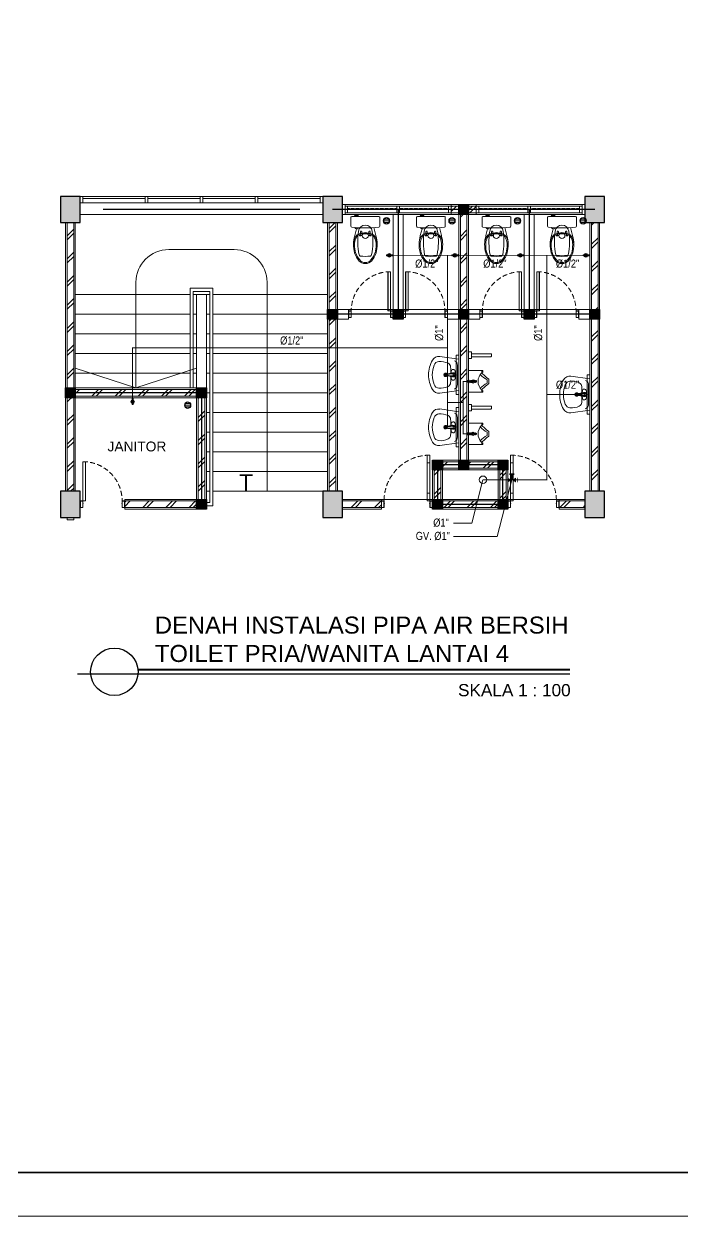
# Model space of a CAD drawing. Header units: millimetres. Extents: x -11 to 37583, y -101 to 28664.
# Drawn here: x 10418 to 13431, y 17664 to 23124 of the extents above; entities that cross this region are included whole.
import ezdxf
from ezdxf.enums import TextEntityAlignment as Align

# ---------------------------------------------------------------- set-up
doc = ezdxf.new("R2010")
doc.units = ezdxf.units.MM
for name, pattern in [('CENTER', [2, 1.25, -0.25, 0.25, -0.25]), ('DASHDOT', [1, 0.5, -0.25, 0, -0.25]), ('DASHED', [0.75, 0.5, -0.25]), ('HIDDEN', [0.375, 0.25, -0.125])]:
    doc.linetypes.add(name, pattern=pattern)
for name, color, linetype, lineweight in [('ars', 11, 'Continuous', 5), ('dinding', 5, 'Continuous', 15), ('GRS KOP', 1, 'Continuous', 35), ('KOLOM', 1, 'Continuous', 30), ('kop', 7, 'Continuous', 20), ('kus', 63, 'Continuous', 15), ('lan', 7, 'Continuous', 15), ('not', 7, 'Continuous', 20), ('PIPA AIR BERSIH', 81, 'CENTER', 18), ('SANITAIR', 4, 'Continuous', 5), ('sol kol', 8, 'Continuous', 0), ('tem', 5, 'Continuous', 20)]:
    doc.layers.add(name, color=color, linetype=linetype, lineweight=lineweight)
doc.layers.add('as', color=1, linetype='Continuous', plot=False)
for name, color, linetype in [('D1', 1, 'Continuous'), ('D2', 3, 'Continuous'), ('HT', 8, 'Continuous')]:
    doc.layers.add(name, color=color, linetype=linetype)
doc.styles.add('BARU', font='complex.shx')
doc.styles.add('NOT', font='ARIALN.TTF')
doc.styles.get("Standard").update_dxf_attribs({"font": 'arial.ttf'})
doc.styles.add('style2', font='verdana.ttf')
pattern_1 = [(45, (11830.81, 18913.92), (-53.033, 53.033), []), (45, (11849.56, 18913.92), (-53.033, 53.033), [])]

# ---------------------------------------------------------------- blocks, each defined once
blk = doc.blocks.new('K1')
at = {"layer": 'KOLOM'}
blk.add_lwpolyline([(0.2, 0.15), (-0.2, 0.15), (-0.2, -0.15), (0.2, -0.15), (0.2, 0.15)], dxfattribs=at)
blk = doc.blocks.new('KP')
at = {"layer": 'KOLOM'}
blk.add_lwpolyline([(0.075, -0.075), (-0.075, -0.075), (-0.075, 0.075), (0.075, 0.075), (0.075, -0.075)], dxfattribs=at)
blk = doc.blocks.new('washtafel L237 a')
for p, q in [((-0.279, -0.289), (-0.238, 0)), ((-0.238, 0), (0, 0)), ((0.238, 0), (0, 0)), ((0.279, -0.289), (0.238, 0)), ((-0.148, -0.019), (0, -0.019)), ((0, -0.179), (-0.006, -0.179)), ((0.148, -0.019), (0, -0.019)), ((0, -0.179), (0.006, -0.179)), ((0, -0.193), (-0.007, -0.193)), ((0, -0.202), (-0.007, -0.202)), ((0, -0.193), (0.007, -0.193)), ((0, -0.202), (0.007, -0.202))]:
    blk.add_line(p, q)
for centre, radius in [((-0.011, -0.085), 0.00488), ((0, -0.043), 0.00695), ((0, -0.043), 0.00529), ((0.011, -0.085), 0.00488)]:
    blk.add_circle(centre, radius)
for centre, radius, start, end in [((-0.148, -0.093), 0.0742, 90.0661, 157.5039), ((0.068, -0.281), 0.273, 154.0541, 184.6243), ((-0.117, -0.191), 0.0678, 92.544, 154.459), ((0.012, -2.103), 1.984, 91.1939, 93.8059), ((-0.055, -0.085), 0.0285, 98.132, 275.8135), ((-0.002, -0.336), 0.286, 89.6669, 101.6651), ((-0.049, -0.147), 0.0337, 40.1188, 95.4553), ((0, -0.084), 0.0312, 89.6915, 225.3566), ((-0.528, -0.216), 0.513, 2.5647, 13.8912), ((0.001, -0.2), 0.0272, 129.5111, 54.4666), ((0, -0.084), 0.0231, 89.5833, 212.8124), ((-0.04, -0.126), 0.0267, 4.6349, 46.9394), ((-0.045, -0.113), 0.03, 5.694, 32.8124), ((-0.623, -0.171), 0.611, 359.8012, 5.694), ((-0.006, -0.173), 0.006, 179.8012, 270), ((0.002, -0.336), 0.286, 78.3349, 90.3331), ((0, -0.084), 0.0312, 314.6434, 90.3085), ((0, -0.084), 0.0231, 327.1876, 90.4167), ((0.006, -0.173), 0.006, 270, 0.1988), ((0.623, -0.171), 0.611, 174.306, 180.1988), ((0.04, -0.126), 0.0267, 133.0606, 175.3651), ((0.045, -0.113), 0.03, 147.1876, 174.306), ((0.528, -0.216), 0.513, 166.1088, 177.4353), ((0.049, -0.147), 0.0337, 84.5447, 139.8812), ((-0.012, -2.103), 1.984, 86.1941, 88.8061), ((0.055, -0.085), 0.0285, 264.1865, 81.868), ((0.117, -0.191), 0.0678, 25.541, 87.456), ((0.148, -0.093), 0.0742, 22.4961, 89.9339), ((-0.068, -0.281), 0.273, 355.3757, 25.9459), ((-0.17, -0.305), 0.11, 171.786, 240.1395), ((-0.119, -0.294), 0.0858, 186.0548, 250.1625), ((0.001, -0.2), 0.0234, 136.8784, 48.8129), ((-0.007, -0.184), 0.009, 183.4751, 270), ((-0.007, -0.193), 0.009, 182.5647, 270), ((0.001, -0.2), 0.0119, 184.4951, 2.4242), ((0.007, -0.184), 0.009, 270, 356.5249), ((0.007, -0.193), 0.009, 270, 357.4353), ((0.119, -0.294), 0.0858, 289.8375, 353.9452), ((0.17, -0.305), 0.11, 299.8605, 8.214), ((-0.003, -0.017), 0.443, 239.9631, 270.4171), ((-0.001, 0.003), 0.406, 248.7209, 270.1375), ((0.001, 0.003), 0.406, 269.8625, 291.2791), ((0.003, -0.017), 0.443, 269.5829, 300.0369)]:
    blk.add_arc(centre, radius, start, end)
blk = doc.blocks.new('P 70')
at = {"linetype": 'HIDDEN', "ltscale": 0.3}
blk.add_lwpolyline([(-0.74, 0.1, -0.414214), (-0.04, 0.8, -1.303225)], format="xyb", dxfattribs=at)
for points in [[(-0.04, 0.8), (-0.08, 0.8), (-0.08, 0.68), (-0.04, 0.68)], [(-0.04, 0.68), (-0.08, 0.68), (-0.08, 0.22), (-0.04, 0.22)], [(-0.04, 0.1), (-0.08, 0.1), (-0.08, 0.22), (-0.04, 0.22)], [(-0.735, 0.06), (-0.74, 0.06), (-0.74, 0.061), (-0.74, 0.1), (-0.78, 0.1), (-0.78, 0), (-0.74, 0), (-0.74, 0.056), (-0.735, 0.058)], [(-0.742, 0.002), (-0.778, 0.002), (-0.778, 0.098), (-0.742, 0.098)], [(-0.045, 0.06), (-0.04, 0.06), (-0.04, 0.061), (-0.04, 0.1), (0, 0.1), (0, 0), (-0.04, 0), (-0.04, 0.056), (-0.045, 0.058)], [(-0.038, 0.002), (-0.002, 0.002), (-0.002, 0.098), (-0.038, 0.098)]]:
    blk.add_lwpolyline(points, close=True)
blk = doc.blocks.new('URINOIR ATAS')
for p, q in [((-0.165, 0), (-0.165, 0.215)), ((-0.16, 0.22), (-0.147, 0.22)), ((-0.133, 0.201), (-0.16, 0.201)), ((-0.133, 0.201), (-0.143, 0.218)), ((-0.027, 0.31), (0, 0.31)), ((-0.02, 0.286), (0, 0.286)), ((0.027, 0.31), (0, 0.31)), ((0.02, 0.286), (0, 0.286)), ((0.133, 0.201), (0.143, 0.218)), ((0.133, 0.201), (0.16, 0.201)), ((0.16, 0.22), (0.147, 0.22)), ((0.165, 0), (0.165, 0.215)), ((-0.165, 0), (0, 0)), ((-0.009, 0.01), (-0.026, 0)), ((-0.013, -0.017), (-0.013, 0)), ((-0.012, 0.117), (0.011, 0.117)), ((-0.011, 0.107), (0.011, 0.107)), ((-0.011, 0.097), (0.011, 0.097)), ((-0.009, 0.112), (-0.009, 0.107)), ((-0.009, 0.01), (0.011, 0.01)), ((-0.007, 0.113), (0.008, 0.113)), ((-0.003, 0.117), (-0.003, 0.113)), ((0.165, 0), (0, 0)), ((0.003, 0.117), (0.003, 0.113)), ((0.009, 0.112), (0.009, 0.107)), ((0.011, 0.01), (0.026, 0)), ((0.013, 0), (0.013, -0.017)), ((0.013, -0.017), (-0.013, -0.017))]:
    blk.add_line(p, q)
for points in [[(-0.011, 0.107, 0.164804), (-0.012, 0.107, 0.105758), (-0.013, 0.106, 0.068984), (-0.014, 0.104, 0.055178), (-0.014, 0.102, 0.055178), (-0.014, 0.1, 0.068984), (-0.013, 0.099, 0.105758), (-0.012, 0.098, 0.164804), (-0.011, 0.097, 0.164804), (-0.01, 0.098, 0.105758), (-0.009, 0.099, 0.068984), (-0.009, 0.1, 0.055178), (-0.009, 0.102, 0.055178), (-0.009, 0.104, 0.068984), (-0.009, 0.106, 0.105758), (-0.01, 0.107, 0.164804)], [(0, 0.097, 0.070821), (0.003, 0.098, 0.082428), (0.005, 0.099, 0.106823), (0.007, 0.101, 0.13413), (0.007, 0.102, 0.13413), (0.007, 0.104, 0.106823), (0.005, 0.106, 0.082428), (0.003, 0.107, 0.070821), (0, 0.107, 0.070821), (-0.003, 0.107, 0.082428), (-0.005, 0.106, 0.106823), (-0.007, 0.104, 0.13413), (-0.007, 0.102, 0.13413), (-0.007, 0.101, 0.106823), (-0.005, 0.099, 0.082428), (-0.003, 0.098, 0.070821)], [(0.011, 0.107, 0.164804), (0.01, 0.107, 0.105758), (0.009, 0.106, 0.068984), (0.009, 0.104, 0.055178), (0.008, 0.102, 0.055178), (0.009, 0.1, 0.068984), (0.009, 0.099, 0.105758), (0.01, 0.098, 0.164804), (0.011, 0.097, 0.164804), (0.012, 0.098, 0.105758), (0.013, 0.099, 0.068984), (0.013, 0.1, 0.055178), (0.014, 0.102, 0.055178), (0.014, 0.104, 0.068984), (0.013, 0.106, 0.105758), (0.012, 0.107, 0.164804)]]:
    blk.add_lwpolyline(points, format="xyb", close=True)
blk.add_lwpolyline([(0.007, 0.061), (0.013, 0.072), (0.007, 0.082), (-0.006, 0.082), (-0.012, 0.072), (-0.006, 0.061)], close=True)
for centre, radius in [((0, 0.072), 0.025), ((0, 0.032), 0.0106), ((0, 0.032), 0.00723)]:
    blk.add_circle(centre, radius)
for centre, radius, start, end in [((-0.16, 0.215), 0.005, 90, 180), ((-0.16, 0.196), 0.005, 90, 180), ((-0.147, 0.215), 0.005, 30.5859, 90), ((-0.151, 0.256), 0.055, 287.3602, 311.4179), ((0.001, 0.332), 0.187, 224.1477, 269.6422), ((-0.614, 0.718), 0.709, 314.7654, 324.2179), ((-0.477, 0.536), 0.518, 315.9836, 330.7336), ((-0.027, 0.295), 0.0148, 90, 144.2179), ((-0.02, 0.28), 0.00593, 90, 150.7336), ((-0.001, 0.332), 0.187, 270.3578, 315.8523), ((0.02, 0.28), 0.00593, 29.2664, 90), ((0.477, 0.536), 0.518, 209.2664, 224.0164), ((0.027, 0.295), 0.0148, 35.7821, 90), ((0.614, 0.718), 0.709, 215.7821, 225.2346), ((0.151, 0.256), 0.055, 228.5821, 252.6398), ((0.147, 0.215), 0.005, 90, 149.4141), ((0.16, 0.215), 0.005, 0, 90), ((0.16, 0.196), 0.005, 0, 90), ((0.12, 0.057), 0.137, 181.3482, 199.9236), ((0, 0.106), 0.0162, 43.0169, 136.9831), ((-0.007, 0.112), 0.00119, 90, 180), ((0.008, 0.112), 0.00119, 0, 90), ((-0.19, 0.062), 0.208, 345.4703, 357.6692)]:
    blk.add_arc(centre, radius, start, end)
blk = doc.blocks.new('P 60')
at = {"linetype": 'HIDDEN', "ltscale": 0.3}
blk.add_lwpolyline([(-0.64, 0.1, -0.414214), (-0.04, 0.7, -1.303225)], format="xyb", dxfattribs=at)
for points in [[(-0.04, 0.7), (-0.04, 0.1), (-0.08, 0.1), (-0.08, 0.7)], [(-0.042, 0.698), (-0.042, 0.102), (-0.078, 0.102), (-0.078, 0.698)], [(-0.635, 0.06), (-0.64, 0.06), (-0.64, 0.061), (-0.64, 0.1), (-0.68, 0.1), (-0.68, 0), (-0.64, 0), (-0.64, 0.056), (-0.635, 0.058)], [(-0.642, 0.002), (-0.678, 0.002), (-0.678, 0.098), (-0.642, 0.098)], [(-0.045, 0.06), (-0.04, 0.06), (-0.04, 0.061), (-0.04, 0.1), (0, 0.1), (0, 0), (-0.04, 0), (-0.04, 0.056), (-0.045, 0.058)], [(-0.038, 0.002), (-0.002, 0.002), (-0.002, 0.098), (-0.038, 0.098)]]:
    blk.add_lwpolyline(points, close=True)
blk = doc.blocks.new('KRAN ATAS')
for p, q in [((-0.019, 0.001), (-0.019, 0)), ((-0.019, 0), (0, 0)), ((-0.018, 0.002), (0, 0.002)), ((-0.009, 0.006), (-0.009, 0.04)), ((0.018, 0.002), (0, 0.002)), ((0.019, 0), (0, 0)), ((0.009, 0.006), (0.009, 0.04)), ((0.019, 0.001), (0.019, 0))]:
    blk.add_line(p, q)
for centre, radius, start, end in [((-0.021, 0.06), 0.0057, 92.509, 270.0343), ((-0.02, 0.06), 0.0057, 105.45, 257.2407), ((0, 0.06), 0.0223, 89.786, 270.2141), ((-0.015, 0.075), 0.0057, 47.464, 224.6597), ((-0.015, 0.074), 0.0057, 60.3207, 212.5415), ((-0.014, 0.046), 0.0057, 154.4974, 295.7282), ((-0.015, 0.045), 0.0057, 142.579, 307.6346), ((-0.018, 0.001), 0.0005, 90, 180), ((0, 0.06), 0.0162, 89.7094, 270.2949), ((-0.013, 0.006), 0.004, 270, 0), ((-0.041, 0.09), 0.0331, 343.1048, 7.2203), ((0, 0.06), 0.0102, 89.532, 270.4679), ((0, 0.096), 0.00865, 90, 191.4881), ((0, 0.08), 0.0057, 89.095, 165.324), ((0, 0.079), 0.0057, 89.095, 152.5938), ((0, 0.041), 0.0057, 205.9652, 266.0615), ((0, 0.04), 0.0057, 191.86, 266.0615), ((0, 0.096), 0.00865, 348.5119, 90), ((0, 0.08), 0.0057, 14.676, 90.905), ((0, 0.079), 0.0057, 27.4062, 90.905), ((0, 0.06), 0.0223, 269.7859, 90.214), ((0, 0.06), 0.0162, 269.7051, 90.2906), ((0, 0.06), 0.0102, 269.5321, 90.468), ((0, 0.04), 0.0057, 273.9385, 348.14), ((0, 0.041), 0.0057, 273.9385, 334.0348), ((0.041, 0.09), 0.0331, 172.7797, 196.8952), ((0.013, 0.006), 0.004, 180, 270), ((0.015, 0.045), 0.0057, 232.3654, 37.421), ((0.015, 0.075), 0.0057, 315.3403, 132.536), ((0.015, 0.074), 0.0057, 327.4585, 119.6793), ((0.014, 0.046), 0.0057, 244.2718, 25.5026), ((0.018, 0.001), 0.0005, 0, 90), ((0.021, 0.06), 0.0057, 269.9657, 87.491), ((0.02, 0.06), 0.0057, 282.7593, 74.55)]:
    blk.add_arc(centre, radius, start, end)
blk = doc.blocks.new('CLOSET ATAS')
for p, q in [((0, 0.207), (0, 0)), ((0.014, 0.22), (0.148, 0.22)), ((0, -0.206), (0, 0)), ((0.171, 0.13), (0.294, 0.161)), ((0.228, 0.073), (0.228, 0.058)), ((0.231, 0.075), (0.273, 0.075)), ((0.231, 0.055), (0.256, 0.055)), ((0.256, 0.055), (0.259, 0.063)), ((0.256, 0.055), (0.256, 0)), ((0.256, -0.055), (0.256, 0)), ((0.259, 0.063), (0.273, 0.063)), ((0.266, 0.075), (0.266, 0.088)), ((0.266, 0.063), (0.266, 0)), ((0.266, -0.063), (0.266, 0)), ((0.273, 0.075), (0.273, 0.063)), ((0.282, 0.125), (0.282, 0.107)), ((0.285, 0.085), (0.285, 0.065)), ((0.296, 0.088), (0.288, 0.088)), ((0.296, 0.062), (0.288, 0.062)), ((0.299, 0.085), (0.299, 0.065)), ((-0.013, -0.124), (-0.031, -0.124)), ((-0.031, -0.124), (-0.031, -0.146)), ((-0.031, -0.146), (-0.013, -0.146)), ((-0.013, -0.107), (-0.013, -0.164)), ((0.171, -0.138), (0.185, -0.138)), ((0.173, -0.116), (0.185, -0.116)), ((0.173, -0.151), (0.173, -0.138)), ((0.175, -0.154), (0.182, -0.154)), ((0.184, -0.138), (0.184, -0.151)), ((0.188, -0.119), (0.188, -0.136)), ((0.188, -0.134), (0.294, -0.161)), ((0.228, -0.073), (0.228, -0.058)), ((0.231, -0.055), (0.256, -0.055)), ((0.231, -0.075), (0.273, -0.075)), ((0.256, -0.055), (0.259, -0.063)), ((0.259, -0.063), (0.273, -0.063)), ((0.266, -0.075), (0.266, -0.088)), ((0.273, -0.075), (0.273, -0.063)), ((0.282, -0.125), (0.282, -0.107)), ((0.285, -0.065), (0.285, -0.085)), ((0.296, -0.062), (0.288, -0.062)), ((0.296, -0.088), (0.288, -0.088)), ((0.299, -0.065), (0.299, -0.085)), ((0.014, -0.22), (0.148, -0.22))]:
    blk.add_line(p, q)
blk.add_circle((0.292, 0), 0.046)
for centre, radius, start, end in [((0.014, 0.207), 0.0135, 90, 180), ((0.148, 0.205), 0.015, 8.087, 90), ((-1.27, 0.004), 1.447, 359.8599, 8.087), ((0.235, 0), 0.103, 95.4936, 264.5064), ((-1.27, -0.004), 1.447, 351.913, 0.1401), ((0.385, -0.951), 1.066, 79.0461, 98.6197), ((0.231, 0.073), 0.00271, 90, 180), ((0.231, 0.058), 0.00271, 180, 270), ((0.271, 0.088), 0.005, 138.7405, 180), ((0.429, -0.051), 0.215, 89.4826, 138.7405), ((0.287, 0.125), 0.005, 128.7411, 180), ((0.429, -0.051), 0.231, 89.4826, 128.7411), ((0.288, 0.085), 0.00307, 90, 180), ((0.288, 0.065), 0.00307, 180, 270), ((0.431, -0.32), 0.5, 75.2789, 105.8515), ((0.296, 0.085), 0.00307, 0, 90), ((0.296, 0.065), 0.00307, 270, 0), ((0.431, -0.32), 0.484, 75.2789, 90), ((0.465, -0.141), 0.302, 48.5371, 73.1314), ((0.465, -0.141), 0.318, 48.5371, 73.1314), ((0.585, 0.076), 0.02, 7.8459, 81.6038), ((0.035, 0), 0.575, 352.1541, 7.8459), ((0.59, 0), 0.114, 0, 48.6581), ((0.59, 0), 0.114, 311.3419, 0), ((0.59, 0), 0.13, 0, 48.6581), ((0.59, 0), 0.13, 311.3419, 0), ((-0.016, -0.123), 0.0171, 24.4122, 79.3868), ((-0.016, -0.147), 0.0171, 280.6132, 335.5878), ((0.175, -0.151), 0.00271, 180, 270), ((0.182, -0.151), 0.00271, 270, 0), ((0.185, -0.119), 0.00271, 0, 90), ((0.185, -0.136), 0.00271, 270, 0), ((0.385, 0.948), 1.063, 261.358, 280.9763), ((0.231, -0.058), 0.00271, 90, 180), ((0.231, -0.073), 0.00271, 180, 270), ((0.271, -0.088), 0.005, 180, 221.2595), ((0.429, 0.051), 0.215, 221.2595, 270.5174), ((0.287, -0.125), 0.005, 180, 231.2589), ((0.429, 0.051), 0.231, 231.2589, 270.5174), ((0.288, -0.065), 0.00307, 90, 180), ((0.288, -0.085), 0.00307, 180, 270), ((0.431, 0.32), 0.5, 254.1485, 284.7211), ((0.296, -0.065), 0.00307, 0, 90), ((0.296, -0.085), 0.00307, 270, 0), ((0.431, 0.32), 0.484, 270, 284.7211), ((0.465, 0.141), 0.302, 286.8686, 311.4629), ((0.465, 0.141), 0.318, 286.8686, 311.4629), ((0.585, -0.076), 0.02, 278.3962, 352.1541), ((0.014, -0.206), 0.0135, 180, 270), ((0.148, -0.205), 0.015, 270, 351.913)]:
    blk.add_arc(centre, radius, start, end)
blk = doc.blocks.new('*X4')
at = {"color": 0}
for p, q in [((18.491, 19.193), (18.579, 19.193)), ((18.499, 19.218), (18.572, 19.218)), ((18.499, 19.168), (18.572, 19.168))]:
    blk.add_line(p, q, dxfattribs=at)
blk = doc.blocks.new('SFLOOR')
for radius in [0.05, 0.0442]:
    blk.add_circle((0, 0), radius)
blk.add_blockref('*X4', (-18.535, -19.193))
blk = doc.blocks.new('NOTASI RUANG')
at = {"layer": 'not'}
for height, p in [(0.26, (-0.011, 0.3)), (0.175, (-0.009, -0.017))]:
    blk.add_attdef('RUANG', text='', height=height, dxfattribs=at).set_placement(p, align=Align.MIDDLE_CENTER)
blk = doc.blocks.new('GV')
at = {"layer": 'PIPA AIR BERSIH'}
h = blk.add_hatch(color=256, dxfattribs=at)
h.paths.add_polyline_path([(-64, -51), (-64, -125), (0, -88)])
h.paths.add_polyline_path([(0, -88), (65, -125), (65, -51)])
at = {"layer": 'PIPA AIR BERSIH', "linetype": 'DASHDOT', "ltscale": 500}
for points, const_width in [([(39, 0), (-39, 0)], 25), ([(0, -84), (0, 0)], 25), ([(-83, -51), (-83, -125)], 10), ([(83, -51), (83, -125)], 10)]:
    blk.add_lwpolyline(points, dxfattribs=dict(at, const_width=const_width))
blk = doc.blocks.new('kop')
at = {"layer": 'GRS KOP'}
blk.add_lwpolyline([(1, 54), (83, 54), (83, 1), (1, 1)], close=True, dxfattribs=at)
at = {"layer": 'kop', "color": 7}
blk.add_line((0, 0), (84, 0), dxfattribs=at)
at = {"layer": 'kop', "style": 'BARU', "flags": 4}
for p, height in [((73.8, 5.4), 0.35), ((80.303, 5.382), 0.25), ((73.8, 4.9), 0.35), ((80.303, 4.882), 0.25), ((73.8, 4.4), 0.35), ((80.303, 4.382), 0.25)]:
    blk.add_attdef('-', p, '', height=height, dxfattribs=at)
at = {"layer": 'kop', "flags": 4}
for tag, p in [('AR-00', (78.057, 2.648)), ('00', (81.238, 2.647))]:
    blk.add_attdef(tag, text='', height=0.35, dxfattribs=at).set_placement(p, align=Align.MIDDLE)

msp = doc.modelspace()

# ---------------------------------------------------------------- hatches: boundary and pattern name
at = {"layer": 'ars'}
h = msp.add_hatch(dxfattribs=at)
h.set_pattern_fill('TEMBOK', color=256, scale=75)
h.set_pattern_definition([(45, (12196.81, 19348.92), (-53.033, 53.033), []), (45, (12215.56, 19348.92), (-53.033, 53.033), [])])
h.paths.add_polyline_path([(12408.3, 22288.9), (12373.8, 22288.9), (12373.8, 22258.9), (12408.3, 22258.9)])
h = msp.add_hatch(dxfattribs=at)
h.set_pattern_fill('TEMBOK', color=256, scale=75)
h.set_pattern_definition([(45, (12288.31, 19348.92), (-53.033, 53.033), []), (45, (12307.06, 19348.92), (-53.033, 53.033), [])])
h.paths.add_polyline_path([(12487.8, 22288.9), (12453.3, 22288.9), (12453.3, 22258.9), (12487.8, 22258.9)])
h = msp.add_hatch(dxfattribs=at)
h.set_pattern_fill('TEMBOK', color=256, scale=75)
h.set_pattern_definition(pattern_1)
h.paths.add_polyline_path([(12415.8, 22251.4), (12415.8, 21126.4), (12445.8, 21126.4), (12445.8, 22251.4)])
h = msp.add_hatch(dxfattribs=at)
h.set_pattern_fill('TEMBOK', color=256, scale=75)
h.set_pattern_definition(pattern_1)
h.paths.add_polyline_path([(10645.8, 20983.9), (10645.8, 22213.9), (10615.8, 22213.9), (10615.8, 20983.9)])
h = msp.add_hatch(dxfattribs=at)
h.set_pattern_fill('TEMBOK', color=256, scale=75)
h.set_pattern_definition(pattern_1)
h.paths.add_polyline_path([(11845.8, 21816.4), (11845.8, 22213.9), (11815.8, 22213.9), (11815.8, 21816.4)])
h = msp.add_hatch(dxfattribs=at)
h.set_pattern_fill('TEMBOK', color=256, scale=75)
h.set_pattern_definition(pattern_1)
h.paths.add_polyline_path([(13045.8, 20983.9), (13045.8, 22213.9), (13015.8, 22213.9), (13015.8, 20983.9)])
h = msp.add_hatch(dxfattribs=at)
h.set_pattern_fill('TEMBOK', color=256, scale=75)
h.set_pattern_definition(pattern_1)
h.paths.add_polyline_path([(11815.8, 21771.4), (11815.8, 20983.9), (11845.8, 20983.9), (11845.8, 21771.4)])
h = msp.add_hatch(dxfattribs=at)
h.set_pattern_fill('TEMBOK', color=256, scale=75)
h.set_pattern_definition(pattern_1)
h.paths.add_polyline_path([(11208.3, 21448.9), (10653.3, 21448.9), (10653.3, 21418.9), (11208.3, 21418.9)])
h = msp.add_hatch(dxfattribs=at)
h.set_pattern_fill('TEMBOK', color=256, scale=75)
h.set_pattern_definition([(45, (11778.31, 18913.92), (-53.033, 53.033), []), (45, (11797.06, 18913.92), (-53.033, 53.033), [])])
h.paths.add_polyline_path([(11245.8, 20946.4), (11245.8, 21411.4), (11215.8, 21411.4), (11215.8, 20946.4)])
h = msp.add_hatch(dxfattribs=at)
h.set_pattern_fill('TEMBOK', color=256, scale=75)
h.set_pattern_definition(pattern_1)
h.paths.add_polyline_path([(12295.8, 21081.4), (12295.8, 20946.4), (12325.8, 20946.4), (12325.8, 21081.4)])
h = msp.add_hatch(dxfattribs=at)
h.set_pattern_fill('TEMBOK', color=256, scale=75)
h.set_pattern_definition(pattern_1)
h.paths.add_polyline_path([(12588.3, 21118.9), (12333.3, 21118.9), (12333.3, 21088.9), (12588.3, 21088.9)])
h = msp.add_hatch(dxfattribs=at)
h.set_pattern_fill('TEMBOK', color=256, scale=75)
h.set_pattern_definition(pattern_1)
h.paths.add_polyline_path([(12595.8, 21081.4), (12595.8, 20946.4), (12625.8, 20946.4), (12625.8, 21081.4)])
h = msp.add_hatch(dxfattribs=at)
h.set_pattern_fill('TEMBOK', color=256, scale=75)
h.set_pattern_definition(pattern_1)
h.paths.add_polyline_path([(11208.3, 20908.9), (10879.8, 20908.9), (10879.8, 20938.9), (11208.3, 20938.9)])
h = msp.add_hatch(dxfattribs=at)
h.set_pattern_fill('TEMBOK', color=256, scale=75)
h.set_pattern_definition(pattern_1)
h.paths.add_polyline_path([(11875.8, 20938.9), (12054.3, 20938.9), (12054.3, 20908.9), (11875.8, 20908.9)])
h = msp.add_hatch(dxfattribs=at)
h.set_pattern_fill('TEMBOK', color=256, scale=75)
h.set_pattern_definition(pattern_1)
h.paths.add_polyline_path([(12588.3, 20938.9), (12333.3, 20938.9), (12333.3, 20908.9), (12588.3, 20908.9)])
h = msp.add_hatch(dxfattribs=at)
h.set_pattern_fill('TEMBOK', color=256, scale=75)
h.set_pattern_definition(pattern_1)
h.paths.add_polyline_path([(12985.8, 20938.9), (12867.3, 20938.9), (12867.3, 20908.9), (12985.8, 20908.9)])
at = {"layer": 'sol kol'}
for points in [[(10585.8, 22333.9), (10585.8, 22213.9), (10675.8, 22213.9), (10675.8, 22333.9)], [(11785.8, 22333.9), (11785.8, 22213.9), (11875.8, 22213.9), (11875.8, 22333.9)], [(12985.8, 22333.9), (12985.8, 22213.9), (13075.8, 22213.9), (13075.8, 22333.9)], [(12408.3, 22296.4), (12453.3, 22296.4), (12453.3, 22251.4), (12408.3, 22251.4)], [(11808.3, 21816.4), (11853.3, 21816.4), (11853.3, 21771.4), (11808.3, 21771.4)], [(12108.3, 21816.4), (12153.3, 21816.4), (12153.3, 21771.4), (12108.3, 21771.4)], [(12408.3, 21816.4), (12453.3, 21816.4), (12453.3, 21771.4), (12408.3, 21771.4)], [(12708.3, 21816.4), (12753.3, 21816.4), (12753.3, 21771.4), (12708.3, 21771.4)], [(13008.3, 21816.4), (13053.3, 21816.4), (13053.3, 21771.4), (13008.3, 21771.4)], [(10653.3, 21411.4), (10608.3, 21411.4), (10608.3, 21456.4), (10653.3, 21456.4)], [(11253.3, 21411.4), (11208.3, 21411.4), (11208.3, 21456.4), (11253.3, 21456.4)], [(12288.3, 21126.4), (12333.3, 21126.4), (12333.3, 21081.4), (12288.3, 21081.4)], [(12408.3, 21126.4), (12453.3, 21126.4), (12453.3, 21081.4), (12408.3, 21081.4)], [(12588.3, 21126.4), (12633.3, 21126.4), (12633.3, 21081.4), (12588.3, 21081.4)], [(10585.8, 20983.9), (10585.8, 20863.9), (10675.8, 20863.9), (10675.8, 20983.9)], [(11785.8, 20983.9), (11785.8, 20863.9), (11875.8, 20863.9), (11875.8, 20983.9)], [(12985.8, 20983.9), (12985.8, 20863.9), (13075.8, 20863.9), (13075.8, 20983.9)], [(11253.3, 20901.4), (11208.3, 20901.4), (11208.3, 20946.4), (11253.3, 20946.4)], [(12288.3, 20946.4), (12333.3, 20946.4), (12333.3, 20901.4), (12288.3, 20901.4)], [(12588.3, 20946.4), (12633.3, 20946.4), (12633.3, 20901.4), (12588.3, 20901.4)]]:
    msp.add_hatch(color=256, dxfattribs=at).paths.add_polyline_path(points)

# ---------------------------------------------------------------- linework, layer by layer
at = {"layer": 'ars'}
for p, q in [((11283.3, 21913.9), (11178.3, 21913.9)), ((11178.3, 21456.4), (11178.3, 21913.9)), ((11268.3, 21898.9), (11193.3, 21898.9)), ((11193.3, 21456.4), (11193.3, 21898.9)), ((11268.3, 20931.4), (11268.3, 21898.9)), ((11283.3, 20916.4), (11283.3, 21913.9)), ((11253.3, 20931.4), (11268.3, 20931.4)), ((11253.3, 20916.4), (11283.3, 20916.4))]:
    msp.add_line(p, q, dxfattribs=at)
for points in [[(12408.3, 22288.9), (12373.8, 22288.9), (12373.8, 22258.9), (12408.3, 22258.9)], [(12487.8, 22288.9), (12453.3, 22288.9), (12453.3, 22258.9), (12487.8, 22258.9)], [(12415.8, 22251.4), (12415.8, 21126.4), (12445.8, 21126.4), (12445.8, 22251.4)], [(10645.8, 20983.9), (10645.8, 22213.9), (10615.8, 22213.9), (10615.8, 20983.9)], [(11845.8, 21816.4), (11845.8, 22213.9), (11815.8, 22213.9), (11815.8, 21816.4)], [(13045.8, 20983.9), (13045.8, 22213.9), (13015.8, 22213.9), (13015.8, 20983.9)], [(11815.8, 21771.4), (11815.8, 20983.9), (11845.8, 20983.9), (11845.8, 21771.4)], [(12466.3, 21591.4), (12466.3, 21621.4), (12453.3, 21621.4), (12453.3, 21591.4)], [(11208.3, 21448.9), (10653.3, 21448.9), (10653.3, 21418.9), (11208.3, 21418.9)], [(11245.8, 20946.4), (11245.8, 21411.4), (11215.8, 21411.4), (11215.8, 20946.4)], [(12466.3, 21351.4), (12466.3, 21381.4), (12453.3, 21381.4), (12453.3, 21351.4)], [(12295.8, 21081.4), (12295.8, 20946.4), (12325.8, 20946.4), (12325.8, 21081.4)], [(12588.3, 21118.9), (12333.3, 21118.9), (12333.3, 21088.9), (12588.3, 21088.9)], [(12595.8, 21081.4), (12595.8, 20946.4), (12625.8, 20946.4), (12625.8, 21081.4)], [(11208.3, 20908.9), (10879.8, 20908.9), (10879.8, 20938.9), (11208.3, 20938.9)], [(11875.8, 20938.9), (12054.3, 20938.9), (12054.3, 20908.9), (11875.8, 20908.9)], [(12588.3, 20938.9), (12333.3, 20938.9), (12333.3, 20908.9), (12588.3, 20908.9)], [(12985.8, 20938.9), (12867.3, 20938.9), (12867.3, 20908.9), (12985.8, 20908.9)]]:
    msp.add_lwpolyline(points, close=True, dxfattribs=at)
at = {"layer": 'as'}
for q in [(10630.8, 21433.9), (11230.8, 20923.9)]:
    msp.add_line((11230.8, 21433.9), q, dxfattribs=at)
for points in [[(11680.8, 22273.9), (10780.8, 22273.9)], [(13030.8, 22273.9), (11830.8, 22273.9)], [(12130.8, 22273.9), (12130.8, 21793.9)], [(12730.8, 22273.9), (12730.8, 21793.9)], [(12430.8, 21793.9), (11830.8, 21793.9)], [(13030.8, 21793.9), (12430.8, 21793.9)]]:
    msp.add_lwpolyline(points, dxfattribs=at)
msp.add_lwpolyline([(12610.8, 20923.9), (12610.8, 21103.9), (12310.8, 21103.9), (12310.8, 20923.9)], close=True, dxfattribs=at)
at = {"layer": 'D1', "color": 7, "const_width": 8.75}
msp.add_lwpolyline([(10939.9, 20166.2), (12917.3, 20166.2)], dxfattribs=at)
at = {"layer": 'D1', "color": 7}
msp.add_circle((10831.8, 20156.7), 108.6, dxfattribs=at)
at = {"layer": 'D2', "color": 3, "linetype": 'DASHED', "ltscale": 50, "const_width": 4.54}
for points in [[(12090.3, 22063.8), (12990.3, 22063.8)], [(12357.6, 21276.9), (12357.6, 22063.8)], [(12975.5, 21426.4), (12811.9, 21426.4), (12811.9, 22063.8)], [(10915.7, 21411.4), (10915.7, 21640.6), (12357.6, 21640.6)], [(12474.9, 21246.4), (12428.3, 21246.4), (12428.3, 21486.4), (12474.9, 21486.4)], [(12811.9, 21426.4), (12811.9, 21036.1), (12519.2, 21036.1)], [(12428.3, 21389.3), (12357.6, 21389.3)]]:
    msp.add_lwpolyline(points, dxfattribs=at)
at = {"layer": 'dinding'}
for points in [[(11875.8, 22296.4), (11887.8, 22296.4), (11887.8, 22251.4), (11875.8, 22251.4)], [(12373.8, 22296.4), (12408.3, 22296.4), (12408.3, 22251.4), (12373.8, 22251.4)], [(12487.8, 22296.4), (12453.3, 22296.4), (12453.3, 22251.4), (12487.8, 22251.4)], [(12985.8, 22296.4), (12973.8, 22296.4), (12973.8, 22251.4), (12985.8, 22251.4)], [(12108.3, 22251.4), (12108.3, 21816.4), (12153.3, 21816.4), (12153.3, 22251.4)], [(12408.3, 22251.4), (12408.3, 21126.4), (12453.3, 21126.4), (12453.3, 22251.4)], [(12708.3, 22251.4), (12708.3, 21816.4), (12753.3, 21816.4), (12753.3, 22251.4)], [(10653.3, 20983.9), (10653.3, 22213.9), (10608.3, 22213.9), (10608.3, 20983.9)], [(11853.3, 21816.4), (11853.3, 22213.9), (11808.3, 22213.9), (11808.3, 21816.4)], [(13053.3, 20983.9), (13053.3, 22213.9), (13008.3, 22213.9), (13008.3, 20983.9)], [(11904.3, 21816.4), (11853.3, 21816.4), (11853.3, 21771.4), (11904.3, 21771.4)], [(12408.3, 21816.4), (12357.3, 21816.4), (12357.3, 21771.4), (12408.3, 21771.4)], [(12504.3, 21816.4), (12453.3, 21816.4), (12453.3, 21771.4), (12504.3, 21771.4)], [(13008.3, 21816.4), (12957.3, 21816.4), (12957.3, 21771.4), (13008.3, 21771.4)], [(11808.3, 21771.4), (11808.3, 20983.9), (11853.3, 20983.9), (11853.3, 21771.4)], [(11208.3, 21456.4), (10653.3, 21456.4), (10653.3, 21411.4), (11208.3, 21411.4)], [(11253.3, 20946.4), (11253.3, 21411.4), (11208.3, 21411.4), (11208.3, 20946.4)], [(12288.3, 21081.4), (12288.3, 20946.4), (12333.3, 20946.4), (12333.3, 21081.4)], [(12588.3, 21126.4), (12333.3, 21126.4), (12333.3, 21081.4), (12588.3, 21081.4)], [(12588.3, 21081.4), (12588.3, 20946.4), (12633.3, 20946.4), (12633.3, 21081.4)], [(11208.3, 20901.4), (10879.8, 20901.4), (10879.8, 20946.4), (11208.3, 20946.4)], [(11875.8, 20946.4), (12054.3, 20946.4), (12054.3, 20901.4), (11875.8, 20901.4)], [(12588.3, 20946.4), (12333.3, 20946.4), (12333.3, 20901.4), (12588.3, 20901.4)], [(12985.8, 20946.4), (12867.3, 20946.4), (12867.3, 20901.4), (12985.8, 20901.4)]]:
    msp.add_lwpolyline(points, close=True, dxfattribs=at)
at = {"layer": 'HT'}
msp.add_line((10663, 20147.3), (12917.3, 20147.3), dxfattribs=at)
at = {"layer": 'kop', "color": 7}
msp.add_line((2856.5, 17663.9), (19656.5, 17663.9), dxfattribs=at)
at = {"layer": 'kus'}
for p, q in [((11785.8, 22333.9), (10675.8, 22333.9)), ((10687.8, 22303.9), (10687.8, 22333.9)), ((10972.8, 22303.9), (10972.8, 22333.9)), ((10984.8, 22303.9), (10984.8, 22333.9)), ((11224.8, 22303.9), (11224.8, 22333.9)), ((11236.8, 22303.9), (11236.8, 22333.9)), ((11476.8, 22303.9), (11476.8, 22333.9)), ((11488.8, 22303.9), (11488.8, 22333.9)), ((11773.8, 22303.9), (11773.8, 22333.9)), ((11785.8, 22303.9), (10675.8, 22303.9)), ((10972.8, 22323.4), (10687.8, 22323.4)), ((11224.8, 22323.4), (10984.8, 22323.4)), ((11476.8, 22323.4), (11236.8, 22323.4)), ((11773.8, 22323.4), (11488.8, 22323.4)), ((11899.8, 22288.9), (12124.8, 22288.9)), ((12136.8, 22288.9), (12361.8, 22288.9)), ((12724.8, 22288.9), (12499.8, 22288.9)), ((12961.8, 22288.9), (12736.8, 22288.9)), ((11899.8, 22258.9), (12124.8, 22258.9)), ((12136.8, 22258.9), (12361.8, 22258.9)), ((12724.8, 22258.9), (12499.8, 22258.9)), ((12961.8, 22258.9), (12736.8, 22258.9))]:
    msp.add_line(p, q, dxfattribs=at)
at = {"layer": 'kus', "linetype": 'HIDDEN'}
for p, q in [((11899.8, 22278.4), (12124.8, 22278.4)), ((12136.8, 22278.4), (12361.8, 22278.4)), ((12724.8, 22278.4), (12499.8, 22278.4)), ((12961.8, 22278.4), (12736.8, 22278.4))]:
    msp.add_line(p, q, dxfattribs=at)
at = {"layer": 'kus'}
for points in [[(11887.8, 22288.9), (11899.8, 22288.9), (11899.8, 22258.9), (11887.8, 22258.9)], [(12124.8, 22288.9), (12136.8, 22288.9), (12136.8, 22258.9), (12124.8, 22258.9)], [(12361.8, 22288.9), (12373.8, 22288.9), (12373.8, 22258.9), (12361.8, 22258.9)], [(12499.8, 22288.9), (12487.8, 22288.9), (12487.8, 22258.9), (12499.8, 22258.9)], [(12736.8, 22288.9), (12724.8, 22288.9), (12724.8, 22258.9), (12736.8, 22258.9)], [(12973.8, 22288.9), (12961.8, 22288.9), (12961.8, 22258.9), (12973.8, 22258.9)], [(10615.8, 20851.9), (10615.8, 20863.9), (10645.8, 20863.9), (10645.8, 20851.9)]]:
    msp.add_lwpolyline(points, close=True, dxfattribs=at)
at = {"layer": 'lan'}
for p, q in [((10675.8, 22251.4), (11785.8, 22251.4)), ((11080.8, 22090.2), (11380.8, 22090.2)), ((10930.8, 21940.2), (10930.8, 21456.4)), ((11530.8, 21940.2), (11530.8, 20983.9)), ((10653.3, 21883.9), (11178.3, 21883.9)), ((11193.3, 21883.9), (11208.3, 21883.9)), ((11253.3, 21883.9), (11208.3, 21883.9)), ((11208.3, 21456.4), (11208.3, 21883.9)), ((11268.3, 21883.9), (11253.3, 21883.9)), ((11253.3, 21456.4), (11253.3, 21883.9)), ((11808.3, 21883.9), (11283.3, 21883.9)), ((10653.3, 21793.9), (11178.3, 21793.9)), ((11193.3, 21793.9), (11208.3, 21793.9)), ((11268.3, 21793.9), (11253.3, 21793.9)), ((11808.3, 21793.9), (11283.3, 21793.9)), ((12108.3, 21816.4), (11904.3, 21816.4)), ((12357.3, 21816.4), (12153.3, 21816.4)), ((12708.3, 21816.4), (12504.3, 21816.4)), ((12957.3, 21816.4), (12753.3, 21816.4)), ((10653.3, 21703.9), (11178.3, 21703.9)), ((11193.3, 21703.9), (11208.3, 21703.9)), ((11268.3, 21703.9), (11253.3, 21703.9)), ((11808.3, 21703.9), (11283.3, 21703.9)), ((10653.3, 21613.9), (11178.3, 21613.9)), ((11193.3, 21613.9), (11208.3, 21613.9)), ((11268.3, 21613.9), (11253.3, 21613.9)), ((11808.3, 21613.9), (11283.3, 21613.9)), ((10653.3, 21546.4), (10930.8, 21456.4)), ((10653.3, 21523.9), (11178.3, 21523.9)), ((11208.3, 21546.4), (10930.8, 21456.4)), ((11193.3, 21523.9), (11208.3, 21523.9)), ((11268.3, 21523.9), (11253.3, 21523.9)), ((11808.3, 21523.9), (11283.3, 21523.9)), ((11268.3, 21433.9), (11253.3, 21433.9)), ((11808.3, 21433.9), (11283.3, 21433.9)), ((11268.3, 21343.9), (11253.3, 21343.9)), ((11808.3, 21343.9), (11283.3, 21343.9)), ((11268.3, 21253.9), (11253.3, 21253.9)), ((11808.3, 21253.9), (11283.3, 21253.9)), ((11268.3, 21163.9), (11253.3, 21163.9)), ((11808.3, 21163.9), (11283.3, 21163.9)), ((11268.3, 21073.9), (11253.3, 21073.9)), ((11808.3, 21073.9), (11283.3, 21073.9)), ((12519.2, 21036.1), (12468.4, 20837.1)), ((12651.1, 21036.1), (12584.8, 20776.2)), ((11268.3, 20983.9), (11253.3, 20983.9)), ((11785.8, 20983.9), (11283.3, 20983.9)), ((12054.3, 20946.4), (12288.3, 20946.4)), ((12633.3, 20946.4), (12867.3, 20946.4)), ((12468.4, 20837.1), (12384.9, 20837.1)), ((12584.8, 20776.2), (12384.9, 20776.2))]:
    msp.add_line(p, q, dxfattribs=at)
for points in [[(11887.8, 22296.4), (12373.8, 22296.4), (12373.8, 22251.4), (11887.8, 22251.4)], [(12973.8, 22296.4), (12487.8, 22296.4), (12487.8, 22251.4), (12973.8, 22251.4)]]:
    msp.add_lwpolyline(points, close=True, dxfattribs=at)
msp.add_circle((12519.2, 21036.1), 17, dxfattribs=at)
for centre, start, end in [((11080.8, 21940.2), 90, 180), ((11380.8, 21940.2), 0, 90)]:
    msp.add_arc(centre, 150, start, end, dxfattribs=at)
at = {"layer": 'SANITAIR'}
for points in [[(12408.3, 21606.4), (12396.3, 21606.4), (12396.3, 21426.4), (12408.3, 21426.4)], [(13008.3, 21516.4), (12996.3, 21516.4), (12996.3, 21336.4), (13008.3, 21336.4)], [(12408.3, 21366.4), (12396.3, 21366.4), (12396.3, 21186.4), (12408.3, 21186.4)]]:
    msp.add_lwpolyline(points, close=True, dxfattribs=at)
for points in [[(12558.3, 21610.8, 0.387977), (12555.5, 21613.4), (12466.3, 21613.4), (12466.3, 21599.4), (12555.5, 21599.4, 0.387977), (12558.3, 21602.1, 0.036942)], [(12558.3, 21370.8, 0.387977), (12555.5, 21373.4), (12466.3, 21373.4), (12466.3, 21359.4), (12555.5, 21359.4, 0.387977), (12558.3, 21362.1, 0.036942)]]:
    msp.add_lwpolyline(points, format="xyb", close=True, dxfattribs=at)
at = {"layer": 'tem'}
msp.add_line((11208.3, 21298.9), (11208.3, 21058.9), dxfattribs=at)

# ---------------------------------------------------------------- block references
ref = msp.add_blockref('NOTASI RUANG', (10934.6, 21154.4), dxfattribs=dict(xscale=-113.8313208275194, yscale=113.8313208275194, zscale=113.8313208275167))
ref.add_attrib('RUANG', 'JANITOR', dxfattribs={"layer": 'not', "height": 45}).set_placement((10935.3, 21188.5), align=Align.MIDDLE_CENTER)
at = {"layer": 'KOLOM', "xscale": 300, "yscale": 300, "zscale": 300}
for name, p, rotation in [('K1', (10630.8, 22273.9), 90), ('K1', (11830.8, 22273.9), 90), ('K1', (13030.8, 22273.9), 90), ('KP', (12430.8, 22273.9), 180), ('KP', (11830.8, 21793.9), 180), ('KP', (12130.8, 21793.9), 180), ('KP', (12430.8, 21793.9), 180), ('KP', (12730.8, 21793.9), 180), ('KP', (13030.8, 21793.9), 180), ('KP', (12310.8, 21103.9), 180), ('KP', (12430.8, 21103.9), 180), ('KP', (12610.8, 21103.9), 180), ('K1', (10630.8, 20923.9), 90), ('K1', (11830.8, 20923.9), 90), ('K1', (13030.8, 20923.9), 90), ('KP', (12310.8, 20923.9), 180), ('KP', (12610.8, 20923.9), 180)]:
    msp.add_blockref(name, p, dxfattribs=dict(at, rotation=rotation))
for p in [(10630.8, 21433.9), (11230.8, 21433.9), (11230.8, 20923.9)]:
    msp.add_blockref('KP', p, dxfattribs=at)
at = {"layer": 'kop', "xscale": 200, "yscale": 200, "zscale": 200}
msp.add_blockref('kop', (2856.5, 17663.9), dxfattribs=at)
at = {"layer": 'kus', "yscale": 300, "zscale": 300}
for name, p, xscale in [('P 60', (12108.3, 21778.9), 300), ('P 60', (12153.3, 21778.9), -300), ('P 60', (12708.3, 21778.9), 300), ('P 60', (12753.3, 21778.9), -300), ('P 70', (12288.3, 20908.9), 300), ('P 70', (12633.3, 20908.9), -300), ('P 60', (10675.8, 20908.9), -300)]:
    msp.add_blockref(name, p, dxfattribs=dict(at, xscale=xscale))
at = {"layer": 'PIPA AIR BERSIH', "xscale": -0.3000000000010914, "yscale": 0.3000000000010914, "zscale": 0.3}
msp.add_blockref('GV', (12651.1, 21061.2), dxfattribs=at)
at = {"layer": 'SANITAIR', "yscale": 300, "zscale": 300}
for name, p, xscale, rotation in [('CLOSET ATAS', (11980.8, 22242.1), 300, 270), ('CLOSET ATAS', (12280.8, 22242.1), 300, 270), ('CLOSET ATAS', (12580.8, 22242.1), 300, 270), ('CLOSET ATAS', (12880.8, 22242.1), 300, 270), ('KRAN ATAS', (12108.3, 22063.8), -300, 90), ('KRAN ATAS', (12408.3, 22063.8), -300, 90), ('KRAN ATAS', (12708.3, 22063.8), -300, 90), ('KRAN ATAS', (13008.3, 22063.8), -300, 90), ('washtafel L237 a', (12408.3, 21516.4), -300, 270), ('URINOIR ATAS', (12453.3, 21486.4), -300, 270), ('washtafel L237 a', (13008.3, 21426.4), -300, 270), ('KRAN ATAS', (10915.7, 21411.4), -300, 180), ('washtafel L237 a', (12408.3, 21276.4), -300, 270), ('URINOIR ATAS', (12453.3, 21246.4), -300, 270)]:
    msp.add_blockref(name, p, dxfattribs=dict(at, xscale=xscale, rotation=rotation))
at = {"layer": 'SANITAIR', "xscale": 300, "yscale": 300, "zscale": 300}
for p in [(12077.5, 22221.9), (12377.5, 22221.9), (12677.5, 22221.9), (12977.5, 22221.9), (11167.8, 21377.7)]:
    msp.add_blockref('SFLOOR', p, dxfattribs=at)

# ---------------------------------------------------------------- texts
at = {"color": 0, "style": 'NOT'}
for s, p in [('%%C1/2" ', (12208.8, 22007.5)), ('%%C1/2" ', (12520.4, 22007.5)), ('%%C1/2" ', (12853.1, 22007.5)), ('%%C1/2" ', (11590.8, 21655.4)), ('%%C1/2" ', (12853.1, 21453)), ('%%C1" ', (12291.4, 20821.3)), ('GV. %%C1" ', (12211.6, 20760.4))]:
    msp.add_text(s, height=36.98, dxfattribs=at).set_placement(p)
for p in [(12336.8, 21671.7), (12790.1, 21671.7)]:
    msp.add_text('%%C1" ', height=36.98, rotation=90, dxfattribs=at).set_placement(p)
at = {"color": 0, "style": 'style2'}
for s, insert, char_height, width, attachment_point in [('{\\fArial|b0|i0|c0|p34;DENAH INSTALASI PIPA AIR BERSIH \\PTOILET PRIA/WANITA LANTAI 4}', (11017.4, 20200.6), 77.922, 2387.727, 7), ('{\\fArial|b0|i0|c0|p34;SKALA 1 : 100}', (12920.6, 20043.6), 56.264, 624.024, 9)]:
    msp.add_mtext(s, dxfattribs=dict(at, insert=insert, char_height=char_height, width=width, attachment_point=attachment_point))
at = {"layer": 'not', "insert": (11432.4, 21061.5), "char_height": 75, "attachment_point": 1}
msp.add_mtext_dynamic_manual_height_columns('\\pi-29.596;T', width=0.256, gutter_width=12.5, heights=[0], dxfattribs=at)

doc.saveas('drawing.dxf')
